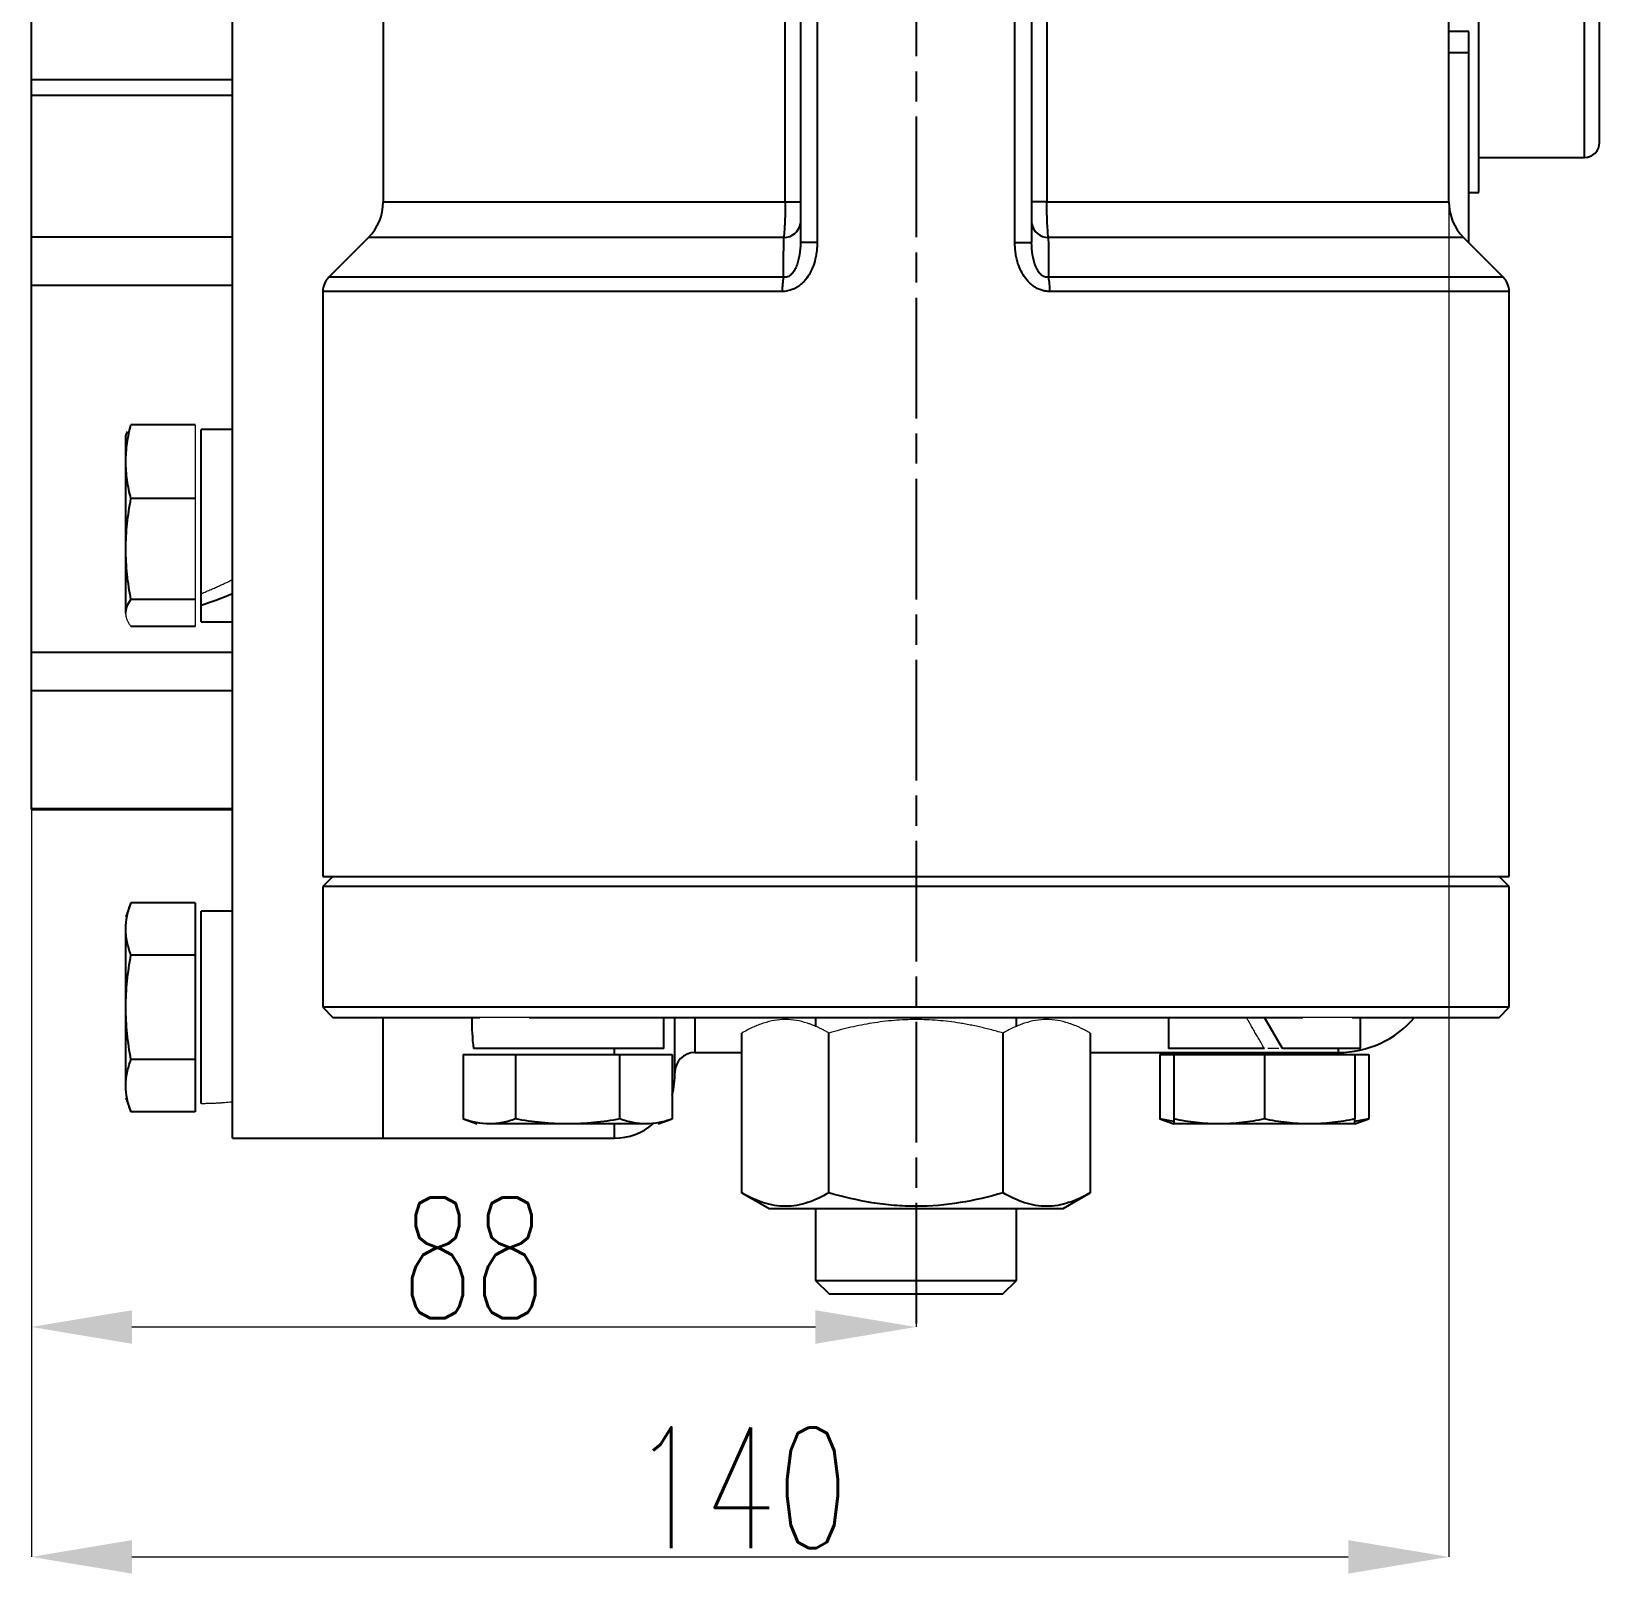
# Model space of a CAD drawing. Header units: millimetres. Extents: x 2371 to 4515, y 843 to 2359.
# Drawn here: x 2974.8 to 3130.8, y 1444.5 to 1597.9 of the extents above; entities that cross this region are included whole.
import ezdxf

# ---------------------------------------------------------------- set-up
doc = ezdxf.new("R2010")
doc.units = ezdxf.units.MM
doc.linetypes.add('AM_ISO08W050', pattern=[18, 12, -1.5, 3, -1.5])
doc.layers.add('AM_5', color=3, linetype='Continuous', lineweight=25)
doc.layers.add('AM_7', color=4, linetype='AM_ISO08W050', lineweight=25)
doc.styles.add('SLDTEXTSTYLE1', font='txt.shx', dxfattribs={"width": 0.7, "bigfont": 'gbcbig.shx'})
doc.dimstyles.new('SLDDIMSTYLE12$0', dxfattribs={"dimtxt": 12, "dimasz": 10, "dimexe": 0, "dimexo": 0.0625, "dimgap": 0.875, "dimtad": 1, "dimdec": 1, "dimlfac": 1.8, "dimrnd": 1e-09, "dimzin": 12, "dimdsep": 46, "dimtxsty": 'SLDTEXTSTYLE1', "dimcen": 0.09, "dimdle": 8.16, "dimclrd": 3, "dimclre": 3, "dimadec": 0, "dimazin": 3, "dimtfac": 1, "dimtdec": 1, "dimtofl": 0, "dimtmove": 0, "dimatfit": 3, "dimfxl": 0, "dimfrac": 2, "dimtolj": 1, "dimlwd": 5, "dimlwe": 5, "dimarcsym": 0})

# ---------------------------------------------------------------- blocks, each defined once
blk = doc.blocks.new('*D48')
at = {"layer": 'AM_5', "color": 3, "lineweight": 5, "transparency": 16777216}
blk.add_line((2974.8, 1520.45), (2974.8, 1469.07), dxfattribs=at)
at = {"layer": 'AM_5', "color": 3, "linetype": 'Continuous', "lineweight": 5, "transparency": 16777216}
for p, q in [((3062.8, 1481), (3062.8, 1469.07)), ((2984.8, 1469.07), (3052.8, 1469.07))]:
    blk.add_line(p, q, dxfattribs=at)
at = {"layer": 'AM_5', "color": 3, "transparency": 16777216}
for points in [[(2984.8, 1470.73), (2984.8, 1467.4), (2974.8, 1469.07)], [(3052.8, 1470.73), (3052.8, 1467.4), (3062.8, 1469.07)]]:
    blk.add_solid(points, dxfattribs=at)
at = {"layer": 'Defpoints', "color": 0, "transparency": 16777216}
for p in [(2974.8, 1520.51), (3062.8, 1481.07), (3062.8, 1469.07)]:
    blk.add_point(p, dxfattribs=at)
at = {"layer": 'AM_5', "color": 0, "transparency": 16777216, "insert": (3018.8, 1475.94), "char_height": 12, "attachment_point": 5, "style": 'SLDTEXTSTYLE1'}
blk.add_mtext('\\A1;88', dxfattribs=at)
blk = doc.blocks.new('*D65')
at = {"layer": 'AM_5', "color": 3, "linetype": 'Continuous', "lineweight": 5, "transparency": 16777216}
for p, q in [((3115.8, 1580.86), (3115.8, 1446.21)), ((2984.8, 1446.21), (3105.8, 1446.21))]:
    blk.add_line(p, q, dxfattribs=at)
at = {"layer": 'AM_5', "color": 3, "lineweight": 5, "transparency": 16777216}
blk.add_line((2974.8, 1520.45), (2974.8, 1446.21), dxfattribs=at)
at = {"layer": 'AM_5', "color": 3, "transparency": 16777216}
for points in [[(2984.8, 1447.88), (2984.8, 1444.55), (2974.8, 1446.21)], [(3105.8, 1447.88), (3105.8, 1444.55), (3115.8, 1446.21)]]:
    blk.add_solid(points, dxfattribs=at)
at = {"layer": 'Defpoints', "color": 0, "transparency": 16777216}
for p in [(3115.8, 1580.92), (2974.8, 1520.51), (3115.8, 1446.21)]:
    blk.add_point(p, dxfattribs=at)
at = {"layer": 'AM_5', "color": 0, "transparency": 16777216, "insert": (3045.3, 1453.09), "char_height": 12, "attachment_point": 5, "style": 'SLDTEXTSTYLE1'}
blk.add_mtext('\\A1;140', dxfattribs=at)

msp = doc.modelspace()

# ---------------------------------------------------------------- linework, layer by layer
at = {"color": 7, "linetype": 'Continuous', "lineweight": 25}
for p, q in [((3051.301, 1751.824), (3051.301, 1576.878)), ((3052.968, 1751.824), (3052.968, 1576.878)), ((3072.634, 1576.878), (3072.634, 1751.824)), ((3074.301, 1751.824), (3074.301, 1576.878)), ((3049.792, 1580.922), (3049.792, 1747.78)), ((3075.81, 1747.78), (3075.81, 1580.922)), ((3115.801, 1580.922), (3115.801, 1747.78)), ((2974.801, 1593.107), (2974.801, 1735.595)), ((3118.801, 1581.851), (3118.801, 1718.52)), ((2994.801, 1487.851), (2994.801, 1664.351)), ((3129.301, 1585.351), (3129.301, 1603.351)), ((3009.801, 1599.111), (3009.801, 1580.922)), ((3117.801, 1597.883), (3115.801, 1597.883)), ((3117.801, 1595.762), (3117.801, 1597.883)), ((3117.801, 1595.762), (3115.801, 1595.762)), ((3117.801, 1576.851), (3117.801, 1595.762)), ((2974.801, 1593.107), (2994.801, 1593.107)), ((2974.801, 1591.532), (2974.801, 1593.107)), ((2974.801, 1591.532), (2994.801, 1591.532)), ((2974.801, 1577.45), (2974.801, 1591.532)), ((3118.801, 1585.351), (3129.301, 1585.351)), ((3117.801, 1581.851), (3118.801, 1581.851)), ((3009.801, 1580.922), (3049.792, 1580.922)), ((3049.792, 1580.922), (3051.301, 1580.922)), ((3075.81, 1580.922), (3074.301, 1580.922)), ((3075.81, 1580.922), (3115.801, 1580.922)), ((2974.801, 1572.609), (2974.801, 1577.45)), ((2974.801, 1577.45), (2994.801, 1577.45)), ((3008.337, 1577.386), (3004.387, 1573.437)), ((3049.643, 1577.386), (3008.337, 1577.386)), ((3117.266, 1577.386), (3075.959, 1577.386)), ((3121.215, 1573.437), (3117.266, 1577.386)), ((3052.968, 1576.878), (3051.301, 1576.878)), ((3072.634, 1576.878), (3074.301, 1576.878)), ((2974.801, 1536.138), (2974.801, 1572.609)), ((2994.801, 1572.609), (2974.801, 1572.609)), ((3049.62, 1573.437), (3004.387, 1573.437)), ((3121.215, 1573.437), (3075.982, 1573.437)), ((3003.801, 1572.023), (3003.801, 1513.851)), ((3049.488, 1572.023), (3003.801, 1572.023)), ((3121.801, 1572.023), (3076.114, 1572.023)), ((3121.801, 1513.851), (3121.801, 1572.023)), ((2991.101, 1558.777), (2984.708, 1558.777)), ((2984.331, 1558.095), (2984.201, 1557.739)), ((2984.201, 1555.103), (2984.201, 1557.739)), ((2994.801, 1558.289), (2991.701, 1558.289)), ((2991.701, 1541.986), (2991.701, 1558.289)), ((2984.201, 1546.41), (2984.201, 1555.103)), ((2991.101, 1551.429), (2984.708, 1551.429)), ((2984.201, 1540.046), (2984.201, 1546.41)), ((2991.101, 1541.391), (2984.708, 1541.391)), ((2991.701, 1540.84), (2991.701, 1541.986)), ((2991.701, 1539.189), (2991.701, 1540.84)), ((2991.101, 1538.701), (2984.708, 1538.701)), ((2991.701, 1539.189), (2994.801, 1539.189)), ((2974.801, 1532.35), (2974.801, 1536.138)), ((2994.801, 1536.138), (2974.801, 1536.138)), ((2974.801, 1520.635), (2974.801, 1532.35)), ((2974.801, 1532.35), (2994.801, 1532.35)), ((2974.801, 1520.509), (2974.801, 1520.635)), ((2974.801, 1520.635), (2994.801, 1520.635)), ((2974.801, 1520.509), (2994.801, 1520.509)), ((3004.801, 1513.851), (3003.801, 1512.851)), ((3003.801, 1513.851), (3121.801, 1513.851)), ((3121.801, 1512.851), (3120.801, 1513.851)), ((3003.801, 1512.851), (3003.801, 1500.851)), ((3121.801, 1512.851), (3003.801, 1512.851)), ((3121.801, 1500.851), (3121.801, 1512.851)), ((2984.708, 1511.243), (2984.201, 1509.851)), ((2991.101, 1511.243), (2984.708, 1511.243)), ((2991.101, 1511.243), (2991.101, 1506.047)), ((2994.801, 1510.401), (2991.701, 1510.401)), ((2991.701, 1491.301), (2991.701, 1510.401)), ((2984.201, 1500.851), (2984.201, 1508.645)), ((2991.101, 1506.047), (2984.708, 1506.047)), ((2991.101, 1506.047), (2991.101, 1495.655)), ((2984.201, 1493.057), (2984.201, 1500.851)), ((3003.801, 1500.851), (3004.801, 1499.851)), ((3104.52, 1500.851), (3003.801, 1500.851)), ((3121.801, 1500.851), (3104.52, 1500.851)), ((3120.801, 1499.851), (3121.801, 1500.851)), ((3004.801, 1499.851), (3019.406, 1499.851)), ((3009.801, 1487.851), (3009.801, 1499.851)), ((3024.319, 1499.851), (3101.284, 1499.851)), ((3037.703, 1496.751), (3037.703, 1499.851)), ((3040.801, 1499.851), (3040.801, 1496.351)), ((3052.801, 1499.851), (3052.801, 1498.907)), ((3072.801, 1498.907), (3072.801, 1499.851)), ((3087.899, 1499.851), (3087.899, 1496.751)), ((3099.239, 1496.751), (3097.449, 1499.851)), ((3106.196, 1499.851), (3120.801, 1499.851)), ((3106.999, 1496.751), (3106.999, 1499.851)), ((3045.481, 1482.407), (3045.481, 1498.295)), ((3054.141, 1482.407), (3054.141, 1498.295)), ((3071.461, 1482.407), (3071.461, 1498.295)), ((3080.122, 1498.295), (3080.122, 1482.407)), ((3017.761, 1496.151), (3022.957, 1496.151)), ((3017.761, 1496.151), (3017.761, 1489.758)), ((3037.703, 1496.751), (3018.772, 1496.751)), ((3022.957, 1496.151), (3033.349, 1496.151)), ((3022.957, 1496.151), (3022.957, 1489.758)), ((3032.801, 1496.151), (3032.801, 1496.751)), ((3033.349, 1496.151), (3038.545, 1496.151)), ((3033.349, 1489.758), (3033.349, 1496.151)), ((3038.545, 1496.151), (3038.545, 1489.758)), ((3040.801, 1496.351), (3045.481, 1496.351)), ((3080.122, 1496.351), (3104.801, 1496.351)), ((3087.057, 1496.151), (3088.449, 1496.151)), ((3087.057, 1496.151), (3087.057, 1489.758)), ((3097.449, 1496.751), (3087.899, 1496.751)), ((3088.449, 1496.151), (3097.449, 1496.151)), ((3088.449, 1496.151), (3088.449, 1489.758)), ((3097.449, 1496.151), (3106.449, 1496.151)), ((3097.449, 1496.151), (3097.449, 1489.758)), ((3106.999, 1496.751), (3099.239, 1496.751)), ((3104.801, 1496.751), (3104.801, 1496.351)), ((3106.449, 1496.151), (3107.842, 1496.151)), ((3106.449, 1496.151), (3106.449, 1489.758)), ((3107.842, 1496.151), (3107.842, 1489.758)), ((2991.101, 1495.655), (2984.708, 1495.655)), ((2991.101, 1495.655), (2991.101, 1490.459)), ((2984.201, 1491.851), (2984.708, 1490.459)), ((2991.101, 1490.459), (2984.708, 1490.459)), ((3017.761, 1489.758), (3019.153, 1489.251)), ((3028.153, 1489.251), (3020.359, 1489.251)), ((3035.947, 1489.251), (3028.153, 1489.251)), ((3032.801, 1487.851), (3032.801, 1489.251)), ((3037.153, 1489.251), (3038.545, 1489.758)), ((3087.057, 1489.758), (3088.449, 1489.251)), ((3088.449, 1489.486), (3087.057, 1489.758)), ((3092.949, 1489.251), (3088.449, 1489.251)), ((3101.949, 1489.251), (3092.949, 1489.251)), ((3106.449, 1489.251), (3101.949, 1489.251)), ((3106.449, 1489.251), (3107.842, 1489.758)), ((3107.842, 1489.758), (3106.449, 1489.486)), ((2994.801, 1487.851), (3009.801, 1487.851)), ((3009.801, 1487.851), (3032.801, 1487.851)), ((3045.481, 1482.407), (3048.176, 1480.851)), ((3077.426, 1480.851), (3080.122, 1482.407)), ((3048.176, 1480.851), (3077.426, 1480.851)), ((3052.801, 1480.851), (3052.801, 1473.704)), ((3072.801, 1473.704), (3072.801, 1480.851)), ((3052.801, 1473.704), (3054.154, 1472.351)), ((3052.801, 1473.704), (3072.801, 1473.704)), ((3071.448, 1472.351), (3072.801, 1473.704)), ((3054.154, 1472.351), (3071.448, 1472.351))]:
    msp.add_line(p, q, dxfattribs=at)
at = {"color": 144, "linetype": 'Continuous', "lineweight": 18}
for p, q in [((2991.101, 1558.777), (2991.101, 1551.429)), ((2991.101, 1551.429), (2991.101, 1541.391)), ((2991.101, 1541.391), (2991.101, 1538.701)), ((3024.319, 1499.851), (3019.406, 1499.851)), ((3106.196, 1499.851), (3101.284, 1499.851))]:
    msp.add_line(p, q, dxfattribs=at)
at = {"color": 7, "linetype": 'Continuous', "lineweight": 25, "flags": 128}
msp.add_lwpolyline([(3038.545, 1492.117), (3038.686, 1492.68), (3038.801, 1493.851)], dxfattribs=at)
at = {"color": 7, "linetype": 'Continuous', "lineweight": 25}
for centre, radius, start, end in [((3129.301, 1586.851), 1.5, 270, 0), ((3004.801, 1580.922), 5, 315, 0), ((3120.801, 1580.922), 5, 180, 225), ((3049.646, 1579.062), 1.676, 269.89492, 351.01964), ((3075.956, 1579.062), 1.676, 188.98036, 270.10508), ((3005.801, 1572.023), 2, 135, 180), ((3056.242, 1572.105), 6.754, 168.62491, 180.69578), ((3069.36, 1572.105), 6.754, 359.30422, 11.37509), ((3119.801, 1572.023), 2, 360, 45), ((3104.801, 1506.351), 10, 270, 319.4584), ((3040.801, 1494.351), 2, 90, 180), ((3032.801, 1493.851), 6, 270, 309.94451)]:
    msp.add_arc(centre, radius, start, end, dxfattribs=at)
for centre, major_axis, ratio, start_param, end_param in [((2994.801, 1548.739), (16.327, 7.747), 0.3419987, 4.3629868, 4.5515137), ((3028.153, 1499.851), (0, 16.541), 0.5773503, 1.5707963, 1.7593233)]:
    msp.add_ellipse(centre, major_axis=major_axis, ratio=ratio, start_param=start_param, end_param=end_param, dxfattribs=at)
for points, knots in [([(3130.801, 1594.351), (3130.801, 1596.34), (3130.801, 1598.248), (3130.801, 1601.061), (3130.801, 1601.851), (3130.801, 1601.851)], [0, 0, 0, 0, 0.5, 0.5, 1, 1, 1, 1]), ([(3130.801, 1586.851), (3130.801, 1586.851), (3130.801, 1587.641), (3130.801, 1590.454), (3130.801, 1592.362), (3130.801, 1594.351)], [0, 0, 0, 0, 0.5, 0.5, 1, 1, 1, 1]), ([(3049.792, 1580.922), (3049.792, 1580.591), (3049.789, 1580.258), (3049.775, 1579.615), (3049.765, 1579.303), (3049.746, 1578.849), (3049.739, 1578.7), (3049.723, 1578.411), (3049.714, 1578.272), (3049.687, 1577.868), (3049.666, 1577.618), (3049.643, 1577.386)], [0, 0, 0, 0, 0.25, 0.25, 0.5, 0.5, 0.625, 0.625, 0.75, 0.75, 1, 1, 1, 1]), ([(3075.959, 1577.386), (3075.936, 1577.617), (3075.915, 1577.872), (3075.878, 1578.414), (3075.863, 1578.7), (3075.837, 1579.305), (3075.827, 1579.623), (3075.814, 1580.264), (3075.81, 1580.59), (3075.81, 1580.922)], [0, 0, 0, 0, 0.25, 0.25, 0.5, 0.5, 0.75, 0.75, 1, 1, 1, 1]), ([(3049.62, 1573.437), (3049.624, 1574.107), (3049.631, 1575.424), (3049.639, 1576.74), (3049.643, 1577.386)], [0, 0, 0, 0, 0.5086313, 1, 1, 1, 1]), ([(3075.959, 1577.386), (3075.963, 1576.74), (3075.971, 1575.424), (3075.978, 1574.107), (3075.982, 1573.437)], [0, 0, 0, 0, 0.4913687, 1, 1, 1, 1]), ([(3052.968, 1576.878), (3052.967, 1576.783), (3052.965, 1576.595), (3052.948, 1576.314), (3052.922, 1576.037), (3052.885, 1575.764), (3052.837, 1575.496), (3052.736, 1575.04), (3052.542, 1574.423), (3052.173, 1573.675), (3051.764, 1573.119), (3051.367, 1572.734), (3051.036, 1572.484), (3050.678, 1572.282), (3050.338, 1572.149), (3050.03, 1572.072), (3049.761, 1572.03), (3049.579, 1572.025), (3049.488, 1572.023)], [0, 0, 0, 0, 0.0426449, 0.0847598, 0.1264096, 0.1676609, 0.2085827, 0.2492454, 0.3773817, 0.4988975, 0.6240178, 0.6875956, 0.7493136, 0.8124478, 0.8745662, 0.9162784, 0.9579574, 1, 1, 1, 1]), ([(3051.301, 1576.878), (3051.301, 1576.468), (3051.273, 1576.067), (3051.18, 1575.48), (3051.14, 1575.286), (3051.043, 1574.915), (3050.986, 1574.736), (3050.849, 1574.396), (3050.77, 1574.235), (3050.591, 1573.948), (3050.489, 1573.819), (3050.266, 1573.612), (3050.145, 1573.533), (3049.887, 1573.437), (3049.755, 1573.421), (3049.62, 1573.437)], [0, 0, 0, 0, 0.25, 0.25, 0.375, 0.375, 0.5, 0.5, 0.625, 0.625, 0.75, 0.75, 0.875, 0.875, 1, 1, 1, 1]), ([(3076.114, 1572.023), (3076.06, 1572.023), (3075.951, 1572.025), (3075.788, 1572.04), (3075.627, 1572.064), (3075.468, 1572.098), (3075.232, 1572.162), (3074.925, 1572.281), (3074.568, 1572.483), (3074.236, 1572.733), (3073.84, 1573.118), (3073.43, 1573.673), (3073.062, 1574.419), (3072.84, 1575.123), (3072.713, 1575.762), (3072.646, 1576.315), (3072.638, 1576.689), (3072.634, 1576.878)], [0, 0, 0, 0, 0.02523484, 0.05028441, 0.07523291, 0.10016556, 0.12516773, 0.18733135, 0.25052465, 0.31226423, 0.37587955, 0.50081184, 0.62208108, 0.74998786, 0.8318051, 0.9149597, 1, 1, 1, 1]), ([(3075.982, 1573.437), (3075.846, 1573.421), (3075.714, 1573.437), (3075.457, 1573.533), (3075.335, 1573.613), (3075.112, 1573.821), (3075.01, 1573.95), (3074.831, 1574.237), (3074.752, 1574.398), (3074.547, 1574.91), (3074.453, 1575.284), (3074.329, 1576.072), (3074.301, 1576.473), (3074.301, 1576.878)], [0, 0, 0, 0, 0.125, 0.125, 0.25, 0.25, 0.375, 0.375, 0.5, 0.5, 0.75, 0.75, 1, 1, 1, 1]), ([(2984.201, 1555.103), (2984.201, 1555.721), (2984.248, 1556.336), (2984.424, 1557.56), (2984.552, 1558.17), (2984.708, 1558.777)], [0, 0, 0, 0, 0.5, 0.5, 1, 1, 1, 1]), ([(2984.708, 1551.429), (2984.552, 1552.036), (2984.424, 1552.646), (2984.248, 1553.87), (2984.201, 1554.485), (2984.201, 1555.103)], [0, 0, 0, 0, 0.5, 0.5, 1, 1, 1, 1]), ([(2984.201, 1546.41), (2984.201, 1547.254), (2984.248, 1548.094), (2984.424, 1549.767), (2984.552, 1550.599), (2984.708, 1551.429)], [0, 0, 0, 0, 0.5, 0.5, 1, 1, 1, 1]), ([(2984.708, 1541.391), (2984.552, 1542.22), (2984.424, 1543.053), (2984.248, 1544.725), (2984.201, 1545.565), (2984.201, 1546.41)], [0, 0, 0, 0, 0.5, 0.5, 1, 1, 1, 1]), ([(2984.201, 1540.046), (2984.201, 1540.272), (2984.248, 1540.497), (2984.424, 1540.945), (2984.552, 1541.168), (2984.708, 1541.391)], [0, 0, 0, 0, 0.5, 0.5, 1, 1, 1, 1]), ([(2984.201, 1508.645), (2984.201, 1509.082), (2984.248, 1509.517), (2984.424, 1510.383), (2984.552, 1510.814), (2984.708, 1511.243)], [0, 0, 0, 0, 0.5, 0.5, 1, 1, 1, 1]), ([(2984.708, 1506.047), (2984.552, 1506.477), (2984.424, 1506.907), (2984.248, 1507.773), (2984.201, 1508.208), (2984.201, 1508.645)], [0, 0, 0, 0, 0.5, 0.5, 1, 1, 1, 1]), ([(2984.201, 1500.851), (2984.201, 1501.725), (2984.248, 1502.595), (2984.424, 1504.326), (2984.552, 1505.188), (2984.708, 1506.047)], [0, 0, 0, 0, 0.5, 0.5, 1, 1, 1, 1]), ([(2984.708, 1495.655), (2984.552, 1496.514), (2984.424, 1497.376), (2984.248, 1499.107), (2984.201, 1499.977), (2984.201, 1500.851)], [0, 0, 0, 0, 0.5, 0.5, 1, 1, 1, 1]), ([(3038.801, 1493.851), (3038.801, 1493.967), (3038.801, 1494.199), (3038.801, 1496.328), (3038.801, 1498.221), (3038.801, 1499.796), (3038.801, 1499.851)], [0, 0, 0, 0, 0.32595353, 0.6556987, 0.98802095, 1, 1, 1, 1]), ([(2984.201, 1493.057), (2984.201, 1493.494), (2984.248, 1493.929), (2984.424, 1494.794), (2984.552, 1495.225), (2984.708, 1495.655)], [0, 0, 0, 0, 0.5, 0.5, 1, 1, 1, 1]), ([(2984.708, 1490.459), (2984.552, 1490.888), (2984.424, 1491.319), (2984.248, 1492.185), (2984.201, 1492.62), (2984.201, 1493.057)], [0, 0, 0, 0, 0.5, 0.5, 1, 1, 1, 1]), ([(3020.359, 1489.251), (3019.922, 1489.251), (3019.487, 1489.298), (3018.621, 1489.474), (3018.19, 1489.601), (3017.761, 1489.758)], [0, 0, 0, 0, 0.5, 0.5, 1, 1, 1, 1]), ([(3022.957, 1489.758), (3022.527, 1489.601), (3022.096, 1489.474), (3021.231, 1489.298), (3020.796, 1489.251), (3020.359, 1489.251)], [0, 0, 0, 0, 0.5, 0.5, 1, 1, 1, 1]), ([(3028.153, 1489.251), (3027.279, 1489.251), (3026.409, 1489.298), (3024.678, 1489.474), (3023.816, 1489.601), (3022.957, 1489.758)], [0, 0, 0, 0, 0.5, 0.5, 1, 1, 1, 1]), ([(3033.349, 1489.758), (3032.49, 1489.601), (3031.628, 1489.474), (3029.897, 1489.298), (3029.027, 1489.251), (3028.153, 1489.251)], [0, 0, 0, 0, 0.5, 0.5, 1, 1, 1, 1]), ([(3035.947, 1489.251), (3035.51, 1489.251), (3035.075, 1489.298), (3034.209, 1489.474), (3033.779, 1489.601), (3033.349, 1489.758)], [0, 0, 0, 0, 0.5, 0.5, 1, 1, 1, 1]), ([(3038.545, 1489.758), (3038.116, 1489.601), (3037.685, 1489.474), (3036.819, 1489.298), (3036.384, 1489.251), (3035.947, 1489.251)], [0, 0, 0, 0, 0.5, 0.5, 1, 1, 1, 1]), ([(3092.949, 1489.251), (3092.192, 1489.251), (3091.439, 1489.298), (3089.94, 1489.474), (3089.193, 1489.601), (3088.449, 1489.758)], [0, 0, 0, 0, 0.5, 0.5, 1, 1, 1, 1]), ([(3088.449, 1489.758), (3088.449, 1489.601), (3088.449, 1489.474), (3088.449, 1489.298), (3088.449, 1489.251), (3088.449, 1489.251)], [0, 0, 0, 0, 0.5, 0.5, 1, 1, 1, 1]), ([(3097.449, 1489.758), (3096.705, 1489.601), (3095.959, 1489.474), (3094.46, 1489.298), (3093.706, 1489.251), (3092.949, 1489.251)], [0, 0, 0, 0, 0.5, 0.5, 1, 1, 1, 1]), ([(3101.949, 1489.251), (3101.192, 1489.251), (3100.439, 1489.298), (3098.94, 1489.474), (3098.193, 1489.601), (3097.449, 1489.758)], [0, 0, 0, 0, 0.5, 0.5, 1, 1, 1, 1]), ([(3106.449, 1489.758), (3105.705, 1489.601), (3104.959, 1489.474), (3103.46, 1489.298), (3102.706, 1489.251), (3101.949, 1489.251)], [0, 0, 0, 0, 0.5, 0.5, 1, 1, 1, 1]), ([(3106.449, 1489.251), (3106.449, 1489.251), (3106.449, 1489.298), (3106.449, 1489.474), (3106.449, 1489.601), (3106.449, 1489.758)], [0, 0, 0, 0, 0.5, 0.5, 1, 1, 1, 1]), ([(3054.141, 1482.407), (3053.434, 1481.999), (3052.722, 1481.663), (3051.282, 1481.196), (3050.555, 1481.068), (3049.451, 1481.067), (3049.081, 1481.098), (3048.349, 1481.22), (3047.986, 1481.311), (3046.902, 1481.661), (3046.189, 1481.998), (3045.481, 1482.407)], [0, 0, 0, 0, 0.25, 0.25, 0.5, 0.5, 0.625, 0.625, 0.75, 0.75, 1, 1, 1, 1]), ([(3071.461, 1482.407), (3070.047, 1481.999), (3068.623, 1481.663), (3065.745, 1481.196), (3064.29, 1481.068), (3062.081, 1481.067), (3061.342, 1481.098), (3059.878, 1481.22), (3059.152, 1481.311), (3056.984, 1481.661), (3055.557, 1481.998), (3054.141, 1482.407)], [0, 0, 0, 0, 0.25, 0.25, 0.5, 0.5, 0.625, 0.625, 0.75, 0.75, 1, 1, 1, 1]), ([(3080.122, 1482.407), (3079.415, 1481.999), (3078.702, 1481.663), (3077.263, 1481.196), (3076.536, 1481.068), (3075.432, 1481.067), (3075.062, 1481.098), (3074.33, 1481.22), (3073.967, 1481.311), (3072.883, 1481.661), (3072.169, 1481.998), (3071.461, 1482.407)], [0, 0, 0, 0, 0.25, 0.25, 0.5, 0.5, 0.625, 0.625, 0.75, 0.75, 1, 1, 1, 1])]:
    msp.add_open_spline(points, degree=3, knots=knots, dxfattribs=at)
at = {"color": 144, "linetype": 'Continuous', "lineweight": 18}
for points, knots in [([(2991.701, 1541.986), (2991.869, 1542.055), (2992.193, 1542.189), (2992.663, 1542.39), (2993.1, 1542.581), (2993.504, 1542.762), (2993.875, 1542.932), (2994.213, 1543.09), (2994.518, 1543.234), (2994.71, 1543.327), (2994.801, 1543.371)], [0, 0, 0, 0, 0.1620197, 0.3134623, 0.4543277, 0.5846161, 0.7043274, 0.8134617, 0.9120192, 1, 1, 1, 1]), ([(2984.708, 1538.701), (2984.676, 1538.747), (2984.612, 1538.84), (2984.528, 1538.977), (2984.453, 1539.111), (2984.389, 1539.243), (2984.319, 1539.406), (2984.256, 1539.599), (2984.21, 1539.823), (2984.204, 1539.972), (2984.201, 1540.046)], [0, 0, 0, 0, 0.105065, 0.2077919, 0.3082044, 0.4063275, 0.5021883, 0.6706326, 0.8365076, 1, 1, 1, 1]), ([(3054.141, 1498.295), (3054.034, 1498.355), (3053.823, 1498.475), (3053.508, 1498.641), (3053.197, 1498.794), (3052.891, 1498.934), (3052.589, 1499.061), (3052.292, 1499.175), (3051.728, 1499.368), (3050.9, 1499.573), (3049.804, 1499.665), (3048.711, 1499.571), (3047.812, 1499.348), (3047.099, 1499.091), (3046.571, 1498.866), (3046.029, 1498.603), (3045.665, 1498.398), (3045.481, 1498.295)], [0, 0, 0, 0, 0.037778, 0.0748665, 0.1112748, 0.1470131, 0.182092, 0.2165225, 0.2503166, 0.3773034, 0.5009438, 0.6239216, 0.7503053, 0.8097064, 0.871084, 0.9344973, 1, 1, 1, 1]), ([(3071.461, 1498.295), (3071.248, 1498.355), (3070.825, 1498.475), (3070.192, 1498.642), (3069.569, 1498.795), (3068.955, 1498.935), (3068.35, 1499.063), (3067.754, 1499.176), (3066.63, 1499.369), (3064.981, 1499.572), (3062.794, 1499.665), (3060.602, 1499.571), (3058.796, 1499.347), (3057.368, 1499.089), (3056.315, 1498.864), (3055.235, 1498.602), (3054.509, 1498.398), (3054.141, 1498.295)], [0, 0, 0, 0, 0.0378681, 0.0750437, 0.1115364, 0.1473563, 0.1825141, 0.217021, 0.2508889, 0.3771761, 0.50015, 0.6238917, 0.7510807, 0.8103045, 0.8714942, 0.9347083, 1, 1, 1, 1]), ([(3080.122, 1498.295), (3080.015, 1498.355), (3079.804, 1498.475), (3079.489, 1498.641), (3079.178, 1498.794), (3078.872, 1498.934), (3078.57, 1499.061), (3078.272, 1499.175), (3077.708, 1499.368), (3076.88, 1499.573), (3075.785, 1499.665), (3074.692, 1499.571), (3073.793, 1499.348), (3073.08, 1499.091), (3072.552, 1498.866), (3072.01, 1498.603), (3071.646, 1498.398), (3071.461, 1498.295)], [0, 0, 0, 0, 0.037778, 0.0748665, 0.1112748, 0.1470131, 0.182092, 0.2165225, 0.2503166, 0.3773034, 0.5009438, 0.6239216, 0.7503053, 0.8097064, 0.871084, 0.9344973, 1, 1, 1, 1]), ([(3097.449, 1496.751), (3097.353, 1496.919), (3097.165, 1497.243), (3096.894, 1497.713), (3096.641, 1498.15), (3096.408, 1498.554), (3096.194, 1498.925), (3095.999, 1499.263), (3095.823, 1499.568), (3095.712, 1499.76), (3095.66, 1499.851)], [0, 0, 0, 0, 0.1620197, 0.31346227, 0.45432771, 0.58461606, 0.70432736, 0.8134617, 0.91201919, 1, 1, 1, 1]), ([(3098.889, 1496.751), (3098.88, 1496.751), (3098.547, 1496.751), (3098.168, 1496.751), (3097.799, 1496.751)], [0, 0, 0, 0, 0.0267599, 1, 1, 1, 1]), ([(2991.701, 1491.301), (2991.869, 1491.302), (2992.193, 1491.303), (2992.663, 1491.316), (2993.1, 1491.334), (2993.504, 1491.357), (2993.875, 1491.383), (2994.213, 1491.411), (2994.518, 1491.44), (2994.71, 1491.46), (2994.801, 1491.47)], [0, 0, 0, 0, 0.1620197, 0.3134623, 0.4543277, 0.5846161, 0.7043274, 0.8134617, 0.9120192, 1, 1, 1, 1])]:
    msp.add_open_spline(points, degree=3, knots=knots, dxfattribs=at)
at = {"layer": 'AM_7'}
msp.add_line((3062.845, 1931.407), (3062.801, 1469.351), dxfattribs=at)

# ---------------------------------------------------------------- dimensions: what is measured, and where the dimension line sits
at = {"layer": 'AM_5'}
dim = msp.add_linear_dim(base=(3115.801, 1446.214), p1=(2974.801, 1520.509), p2=(3115.801, 1580.922), text='140', dimstyle='SLDDIMSTYLE12$0', override={"dimlfac": 1, "dimpost": ''}, dxfattribs=at)
dim.commit()
dim.dimension.update_dxf_attribs({"geometry": '*D65', "text_midpoint": (3045.301, 1453.089)})
dim = msp.add_linear_dim(base=(3062.801, 1469.067), p1=(2974.801, 1520.509), p2=(3062.801, 1481.067), dimstyle='SLDDIMSTYLE12$0', override={"dimlfac": 1, "dimpost": ''}, dxfattribs=at)
dim.commit()
dim.dimension.update_dxf_attribs({"geometry": '*D48', "text_midpoint": (3018.801, 1475.942)})

doc.saveas('drawing.dxf')
